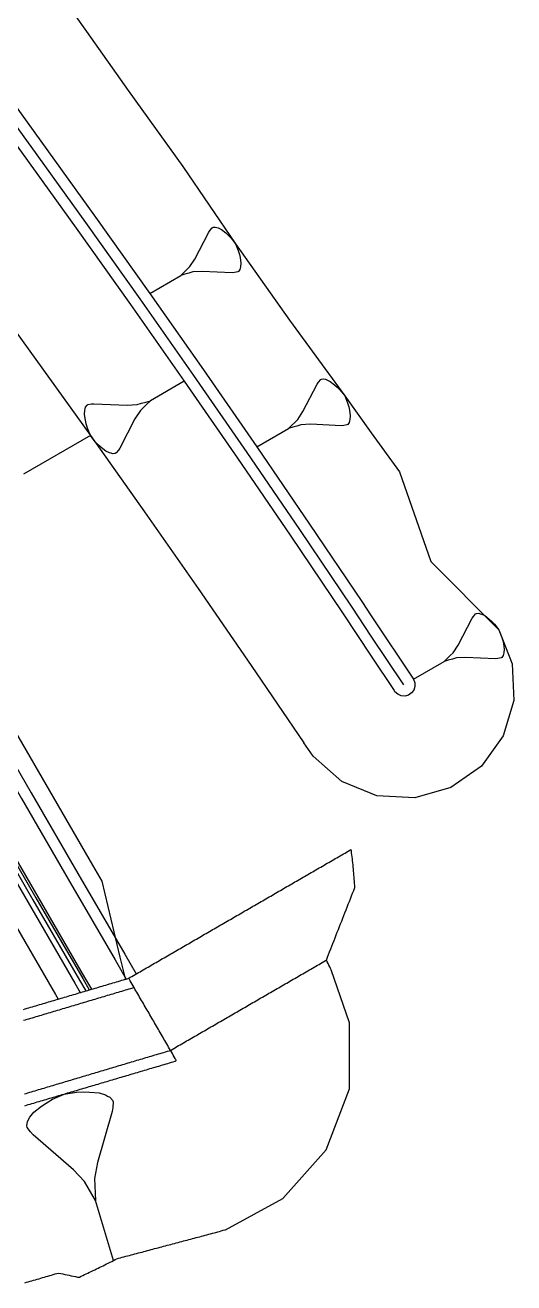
# Model space of a CAD drawing. Extents: x 385876 to 386141, y 802931 to 803234.
# Drawn here: x 385981.4 to 386007.6, y 802932.9 to 803000.3 of the extents above; entities that cross this region are included whole.
import ezdxf

# ---------------------------------------------------------------- set-up
doc = ezdxf.new("R2010")
doc.units = 0
doc.layers.get('0').update_dxf_attribs({"linetype": 'CONTINUOUS'})

msp = doc.modelspace()

# ---------------------------------------------------------------- linework, layer by layer
at = {"color": 7}
for p, q in [((385991.4699, 802989.4659), (385991.5172, 802989.4934)), ((385991.5172, 802989.4934), (385991.6393, 802989.5009)), ((385991.6393, 802989.5009), (385991.7141, 802989.481)), ((385990.5436, 802987.7907), (385991.2881, 802989.2341)), ((385991.2881, 802989.2341), (385991.3553, 802989.3363)), ((385991.3553, 802989.3363), (385991.4699, 802989.4659)), ((385991.7141, 802989.481), (385991.7889, 802989.4611)), ((385991.7889, 802989.4611), (385991.9659, 802989.374)), ((385991.9659, 802989.374), (385992.1977, 802989.1921)), ((385992.1977, 802989.1921), (385992.3274, 802989.0776)), ((385992.3274, 802989.0776), (385992.4845, 802988.9156)), ((385992.4845, 802988.9156), (385992.7239, 802988.6117)), ((385992.7239, 802988.6117), (385992.8686, 802988.2529)), ((385992.8686, 802988.2529), (385992.931, 802988.0361)), ((385990.2746, 802987.3818), (385990.5436, 802987.7907)), ((385992.931, 802988.0361), (385992.966, 802987.8666)), ((385992.966, 802987.8666), (385993.0085, 802987.5751)), ((385993.0085, 802987.5751), (385992.9961, 802987.3782)), ((385988.132, 802985.9502), (385989.7889, 802986.9106)), ((385989.7889, 802986.9106), (385989.9508, 802987.0677)), ((385990.0057, 802986.973), (385989.7889, 802986.9106)), ((385989.9508, 802987.0677), (385990.1127, 802987.2247)), ((385990.2225, 802987.0354), (385990.0057, 802986.973)), ((385990.1127, 802987.2247), (385990.2746, 802987.3818)), ((385990.4392, 802987.0978), (385990.2225, 802987.0354)), ((385990.9277, 802987.1279), (385990.4392, 802987.0978)), ((385992.5502, 802987.0565), (385990.9277, 802987.1279)), ((385992.6723, 802987.064), (385992.5502, 802987.0565)), ((385992.8418, 802987.099), (385992.6723, 802987.064)), ((385992.8891, 802987.1264), (385992.8418, 802987.099)), ((385992.9563, 802987.2286), (385992.8891, 802987.1264)), ((385992.9762, 802987.3034), (385992.9563, 802987.2286)), ((385992.9961, 802987.3782), (385992.9762, 802987.3034)), ((385989.9737, 802981.2385), (385988.1583, 802980.1863)), ((385996.339, 802979.6029), (385997.1028, 802981.0838)), ((385997.1028, 802981.0838), (385997.1718, 802981.1887)), ((385997.1718, 802981.1887), (385997.2893, 802981.3217)), ((385997.2893, 802981.3217), (385997.3379, 802981.3498)), ((385997.3379, 802981.3498), (385997.4632, 802981.3576)), ((385997.4632, 802981.3576), (385997.5399, 802981.3371)), ((385997.5399, 802981.3371), (385997.6166, 802981.3167)), ((385997.6166, 802981.3167), (385997.7982, 802981.2273)), ((385997.7982, 802981.2273), (385998.0361, 802981.0408)), ((385998.0361, 802981.0408), (385998.1691, 802980.9232)), ((385998.1691, 802980.9232), (385998.3303, 802980.7571)), ((385998.3303, 802980.7571), (385998.5759, 802980.4453)), ((385987.4457, 802979.9812), (385987.6833, 802980.0496)), ((385987.6833, 802980.0496), (385987.9208, 802980.118)), ((385987.9208, 802980.118), (385988.1583, 802980.1863)), ((385988.1583, 802980.1863), (385987.9809, 802980.0142)), ((385998.5759, 802980.4453), (385998.7244, 802980.0771)), ((385998.7244, 802980.0771), (385998.7884, 802979.8547)), ((385984.6307, 802979.4583), (385984.6442, 802979.674)), ((385984.6773, 802979.1388), (385984.6307, 802979.4583)), ((385984.6442, 802979.674), (385984.6661, 802979.7559)), ((385984.6661, 802979.7559), (385984.6879, 802979.8379)), ((385984.6879, 802979.8379), (385984.7615, 802979.9499)), ((385984.7615, 802979.9499), (385984.8134, 802979.9799)), ((385984.8134, 802979.9799), (385984.9991, 802980.0182)), ((385984.9991, 802980.0182), (385985.1329, 802980.0265)), ((385985.1329, 802980.0265), (385986.9105, 802979.9482)), ((385986.9105, 802979.9482), (385987.4457, 802979.9812)), ((385987.6261, 802979.67), (385987.3314, 802979.222)), ((385987.8035, 802979.8421), (385987.6261, 802979.67)), ((385987.9809, 802980.0142), (385987.8035, 802979.8421)), ((385996.063, 802979.1834), (385996.339, 802979.6029)), ((385998.7884, 802979.8547), (385998.8243, 802979.6808)), ((385998.8243, 802979.6808), (385998.8679, 802979.3817)), ((385998.8679, 802979.3817), (385998.8552, 802979.1797)), ((385984.7156, 802978.9531), (385984.6773, 802979.1388)), ((385984.784, 802978.7156), (385984.7156, 802978.9531)), ((385984.9425, 802978.3225), (385984.784, 802978.7156)), ((385987.3314, 802979.222), (385986.5157, 802977.6406)), ((385993.8647, 802977.7147), (385995.5646, 802978.6999)), ((385995.5646, 802978.6999), (385995.7308, 802978.8611)), ((385995.7871, 802978.764), (385995.5646, 802978.6999)), ((385995.7308, 802978.8611), (385995.8969, 802979.0223)), ((385996.0095, 802978.828), (385995.7871, 802978.764)), ((385995.8969, 802979.0223), (385996.063, 802979.1834)), ((385996.2319, 802978.892), (385996.0095, 802978.828)), ((385996.7331, 802978.923), (385996.2319, 802978.892)), ((385998.3977, 802978.8496), (385996.7331, 802978.923)), ((385998.523, 802978.8574), (385998.3977, 802978.8496)), ((385998.6968, 802978.8932), (385998.523, 802978.8574)), ((385998.7454, 802978.9214), (385998.6968, 802978.8932)), ((385998.8144, 802979.0263), (385998.7454, 802978.9214)), ((385998.8348, 802979.103), (385998.8144, 802979.0263)), ((385998.8552, 802979.1797), (385998.8348, 802979.103)), ((385984.9425, 802978.3225), (385981.3635, 802976.2481)), ((385985.2049, 802977.9895), (385984.9425, 802978.3225)), ((385985.377, 802977.8121), (385985.2049, 802977.9895)), ((385985.519, 802977.6865), (385985.377, 802977.8121)), ((385985.7731, 802977.4873), (385985.519, 802977.6865)), ((385985.967, 802977.3918), (385985.7731, 802977.4873)), ((385986.0489, 802977.37), (385985.967, 802977.3918)), ((385986.1308, 802977.3482), (385986.0489, 802977.37)), ((385986.2646, 802977.3565), (385986.1308, 802977.3482)), ((385986.3165, 802977.3866), (385986.2646, 802977.3565)), ((385986.4421, 802977.5286), (385986.3165, 802977.3866)), ((385986.5157, 802977.6406), (385986.4421, 802977.5286)), ((386005.4081, 802968.5182), (386005.4752, 802968.6201)), ((386005.4752, 802968.6201), (386005.5894, 802968.7494)), ((386005.5894, 802968.7494), (386005.6366, 802968.7768)), ((386005.6366, 802968.7768), (386005.7584, 802968.7843)), ((386005.7584, 802968.7843), (386005.833, 802968.7645)), ((386005.833, 802968.7645), (386005.9075, 802968.7446)), ((386005.9075, 802968.7446), (386006.084, 802968.6577)), ((386006.084, 802968.6577), (386006.3152, 802968.4764)), ((386004.6658, 802967.079), (386005.4081, 802968.5182)), ((386006.3152, 802968.4764), (386006.4445, 802968.3622)), ((386006.4445, 802968.3622), (386006.6011, 802968.2007)), ((386006.6011, 802968.2007), (386006.8399, 802967.8976)), ((386001.742, 802964.9429), (386000, 802967.5653)), ((386006.8399, 802967.8976), (386006.9842, 802967.5399)), ((386006.9842, 802967.5399), (386007.0464, 802967.3237)), ((386007.0464, 802967.3237), (386007.0813, 802967.1547)), ((386004.2361, 802966.5146), (386004.3976, 802966.6713)), ((386004.3976, 802966.6713), (386004.6658, 802967.079)), ((386007.0915, 802966.5931), (386007.0716, 802966.5185)), ((386007.0813, 802967.1547), (386007.1237, 802966.864)), ((386007.1113, 802966.6676), (386007.0915, 802966.5931)), ((386007.1237, 802966.864), (386007.1113, 802966.6676)), ((386000, 802966.4829), (386001.2228, 802964.642)), ((386002.2611, 802965.2438), (386003.9132, 802966.2014)), ((386003.9132, 802966.2014), (386004.0747, 802966.358)), ((386004.1294, 802966.2636), (386003.9132, 802966.2014)), ((386004.0747, 802966.358), (386004.2361, 802966.5146)), ((386004.3456, 802966.3258), (386004.1294, 802966.2636)), ((386004.5617, 802966.3881), (386004.3456, 802966.3258)), ((386005.0488, 802966.4181), (386004.5617, 802966.3881)), ((386006.6667, 802966.3468), (386005.0488, 802966.4181)), ((386006.7884, 802966.3544), (386006.6667, 802966.3468)), ((386006.9574, 802966.3892), (386006.7884, 802966.3544)), ((386007.0046, 802966.4166), (386006.9574, 802966.3892)), ((386007.0716, 802966.5185), (386007.0046, 802966.4166)), ((385982.9152, 802942.7091), (385983.5325, 802942.9919)), ((385983.5325, 802942.9919), (385984.2043, 802943.0906)), ((385984.2043, 802943.0906), (385984.5998, 802943.1075)), ((385984.5998, 802943.1075), (385984.9033, 802943.0972)), ((385984.9033, 802943.0972), (385985.4182, 802943.0493)), ((385985.4182, 802943.0493), (385985.7489, 802942.9469)), ((385985.7489, 802942.9469), (385985.8682, 802942.8821)), ((385981.9193, 802942.0137), (385982.3252, 802942.3342)), ((385982.3252, 802942.3342), (385982.5742, 802942.508)), ((385982.5742, 802942.508), (385982.9152, 802942.7091)), ((385985.8682, 802942.8821), (385985.9876, 802942.8173)), ((385985.9876, 802942.8173), (385986.1342, 802942.6604)), ((385986.1511, 802942.2648), (385986.1135, 802942.0534)), ((385986.1342, 802942.6604), (385986.1614, 802942.5683)), ((385986.1614, 802942.5683), (385986.1511, 802942.2648)), ((385981.5679, 802941.5092), (385981.6328, 802941.6285)), ((385981.6328, 802941.6285), (385981.6976, 802941.7478)), ((385981.6976, 802941.7478), (385981.9193, 802942.0137)), ((385986.1135, 802942.0534), (385985.3216, 802939.3155)), ((385981.5304, 802941.2978), (385981.5679, 802941.5092)), ((385981.5576, 802941.2057), (385981.5304, 802941.2978)), ((385981.7315, 802940.9567), (385981.5576, 802941.2057)), ((385981.878, 802940.7998), (385981.7315, 802940.9567)), ((385984.0326, 802938.934), (385981.878, 802940.7998)), ((385984.6189, 802938.3064), (385984.0326, 802938.934)), ((385985.3216, 802939.3155), (385985.1713, 802938.4699)), ((385984.82, 802937.9653), (385984.6189, 802938.3064)), ((385985.1713, 802938.4699), (385985.1883, 802938.0743)), ((385985.021, 802937.6243), (385984.82, 802937.9653)), ((385985.2221, 802937.2832), (385985.021, 802937.6243)), ((385985.1883, 802938.0743), (385985.2052, 802937.6788)), ((385985.2052, 802937.6788), (385985.2221, 802937.2832)), ((385986.176, 802934.0606), (385985.2221, 802937.2832))]:
    msp.add_line(p, q, dxfattribs=at)
at = {"color": 1}
for p, q in [((386000, 802968.6476), (386002.2611, 802965.2438)), ((385993.5596, 802965.9795), (385996.3778, 802961.8338))]:
    msp.add_line(p, q, dxfattribs=at)
at = {"color": 7, "linetype": 'CONTINUOUS'}
for points in [[(385960.383, 803033.5208), (385961.9637, 803031.216), (385963.1943, 803029.2877), (385965.7819, 803025.0083), (385968.519, 803020.8156), (385969.3573, 803020.1926), (385972.5231, 803017.3573), (385975.3476, 803013.2152), (385978.2403, 803009.1127), (385981.1984, 803005.0481), (385984.0746, 803000.936), (385984.7331, 803000)], [(385953.1284, 803000), (385955.4895, 802995.9263), (385957.9968, 802991.6004), (385960.5041, 802987.2745), (385963.0114, 802982.9486), (385965.5187, 802978.6227), (385968.026, 802974.2968), (385970.5333, 802969.9709), (385973.0406, 802965.645), (385975.5479, 802961.3191), (385978.0552, 802956.9932), (385980.5625, 802952.6673), (385983.0698, 802948.3413), (385983.218, 802948.0858)], [(385954.5154, 803000), (385956.5277, 802996.528), (385959.035, 802992.2021), (385961.5423, 802987.8762), (385964.0496, 802983.5503), (385966.5569, 802979.2244), (385969.0642, 802974.8985), (385971.5715, 802970.5726), (385974.0788, 802966.2467), (385976.5861, 802961.9208), (385979.0934, 802957.5949), (385981.6007, 802953.269), (385984.108, 802948.9431), (385984.4019, 802948.4362)], [(385955.0817, 803000), (385956.9517, 802996.7737), (385959.459, 802992.4478), (385961.9663, 802988.1219), (385964.4736, 802983.796), (385966.9809, 802979.4701), (385969.4882, 802975.1442), (385971.9955, 802970.8183), (385974.5028, 802966.4924), (385977.0101, 802962.1665), (385979.5174, 802957.8406), (385982.0247, 802953.5147), (385984.532, 802949.1888), (385984.8853, 802948.5792)], [(385955.2089, 803000), (385957.0468, 802996.8289), (385959.5541, 802992.503), (385962.0614, 802988.1771), (385964.5687, 802983.8512), (385967.076, 802979.5253), (385969.5833, 802975.1994), (385972.0906, 802970.8735), (385974.5979, 802966.5476), (385977.1052, 802962.2217), (385979.6125, 802957.8958), (385982.1198, 802953.5699), (385984.6272, 802949.244), (385984.9938, 802948.6114)], [(385959.1271, 803000), (385959.9798, 802998.5289), (385962.4871, 802994.203), (385964.9944, 802989.8771), (385967.5017, 802985.5512), (385970.009, 802981.2252), (385972.5163, 802976.8993), (385975.0236, 802972.5734), (385977.5309, 802968.2475), (385980.0382, 802963.9216), (385982.5455, 802959.5957), (385985.0528, 802955.2698), (385985.5543, 802954.4047), (385986.5219, 802950.3422), (385986.7638, 802949.3266), (385986.8321, 802949.1554)], [(385968.9551, 803000), (385970.0402, 802998.5807), (385973.0747, 802994.5604), (385976.0822, 802990.5244), (385979.0627, 802986.4728), (385982.0161, 802982.4055), (385984.9425, 802978.3225), (385987.8419, 802974.2238), (385990.7143, 802970.1095), (385993.5596, 802965.9795)], [(385976.5085, 803000), (385978.2919, 802997.5843), (385981.2529, 802993.5214), (385984.1869, 802989.4428), (385987.0938, 802985.3485), (385989.9737, 802981.2385), (385992.8265, 802977.1129), (385995.6523, 802972.9716), (385998.4511, 802968.8147), (386000, 802966.4829)], [(386000, 802967.5653), (385998.9702, 802969.1155), (385996.1714, 802973.2725), (385993.3456, 802977.4138), (385990.4928, 802981.5394), (385987.6129, 802985.6494), (385984.706, 802989.7436), (385981.772, 802993.8223), (385978.811, 802997.8852), (385977.2497, 803000)], [(385984.7331, 803000), (385986.9628, 802996.8308), (385989.8961, 802992.7518), (385992.7239, 802988.6117), (385995.6093, 802984.505), (385998.5759, 802980.4453), (386000, 802978.4699)], [(386000, 802978.4699), (386001.5144, 802976.3693), (386003.1946, 802971.564), (386006.8399, 802967.8976)], [(385981.4202, 802932.8633), (385981.5162, 802932.8913), (385981.6122, 802932.9193), (385981.7082, 802932.9474), (385981.8042, 802932.9754), (385981.9002, 802933.0034), (385981.9962, 802933.0315), (385982.0921, 802933.0595), (385982.1881, 802933.0875), (385982.2841, 802933.1156), (385982.3801, 802933.1436), (385982.4761, 802933.1716), (385982.5721, 802933.1997), (385982.6681, 802933.2277), (385982.7641, 802933.2557), (385982.8601, 802933.2838), (385982.9561, 802933.3118), (385983.0521, 802933.3398), (385983.1481, 802933.3679), (385983.2465, 802933.3876), (385983.3579, 802933.3635), (385983.4693, 802933.3395), (385983.5807, 802933.3154), (385983.6921, 802933.2914), (385983.8035, 802933.2673), (385983.915, 802933.2432), (385984.0264, 802933.2192), (385984.1378, 802933.1951), (385984.2492, 802933.1711), (385984.3528, 802933.1732), (385984.4442, 802933.2169), (385984.5356, 802933.2605), (385984.6269, 802933.3041), (385984.7183, 802933.3478), (385984.8097, 802933.3914), (385984.9011, 802933.435), (385984.9924, 802933.4787), (385985.0838, 802933.5223), (385985.1752, 802933.5659), (385985.2666, 802933.6096), (385985.3579, 802933.6532), (385985.4493, 802933.6968), (385985.5407, 802933.7405), (385985.6321, 802933.7841), (385985.7231, 802933.829), (385985.8136, 802933.8753), (385985.9042, 802933.9216), (385985.9948, 802933.968), (385986.0854, 802934.0143), (385986.176, 802934.0606), (385986.2665, 802934.1069), (385986.3571, 802934.1532), (385986.4523, 802934.1839), (385986.549, 802934.2095), (385986.6457, 802934.2352), (385986.7424, 802934.2609), (385986.8391, 802934.2866), (385986.9358, 802934.3123), (385987.0324, 802934.338), (385987.1291, 802934.3637), (385987.2258, 802934.3894), (385987.3225, 802934.4151), (385987.4192, 802934.4408), (385987.5159, 802934.4665), (385987.6125, 802934.4922), (385987.7092, 802934.5178), (385987.8059, 802934.5435), (385987.9026, 802934.5692), (385987.9993, 802934.5949), (385988.096, 802934.6206), (385988.1926, 802934.6463), (385988.2893, 802934.672), (385988.386, 802934.6977), (385988.4827, 802934.7234), (385988.5794, 802934.7491), (385988.6761, 802934.7748), (385988.7727, 802934.8005), (385988.8694, 802934.8261), (385988.9661, 802934.8518), (385989.0628, 802934.8775), (385989.1595, 802934.9032), (385989.2562, 802934.9289), (385989.3529, 802934.9546), (385989.4495, 802934.9803), (385989.5462, 802935.006), (385989.6429, 802935.0317), (385989.7396, 802935.0574), (385989.8363, 802935.0831), (385989.933, 802935.1088), (385990.0296, 802935.1344), (385990.1263, 802935.1601), (385990.223, 802935.1858), (385990.3197, 802935.2115), (385990.4164, 802935.2372), (385990.5131, 802935.2629), (385990.6097, 802935.2886), (385990.7064, 802935.3143), (385990.8031, 802935.34), (385990.8998, 802935.3657), (385990.9965, 802935.3914), (385991.0932, 802935.4171), (385991.1899, 802935.4427), (385991.2865, 802935.4684), (385991.3832, 802935.4941), (385991.4799, 802935.5198), (385991.5766, 802935.5455), (385991.6729, 802935.5725), (385991.7691, 802935.5997), (385991.8654, 802935.6269), (385991.9616, 802935.6541), (385992.0578, 802935.6813), (385992.1541, 802935.7085), (385992.1784, 802935.7154), (385995.2658, 802937.3839), (385997.5871, 802939.9994), (385998.8319, 802943.28), (385998.8257, 802946.8141), (385997.8581, 802949.6582), (385997.8197, 802949.7334), (385997.7741, 802949.8226), (385997.7285, 802949.9117), (385997.683, 802950.0009), (385997.6374, 802950.0901), (385997.592, 802950.1793), (385997.6506, 802950.3289), (385997.7093, 802950.4785), (385997.768, 802950.6281), (385997.8266, 802950.7777), (385997.8853, 802950.9272), (385997.944, 802951.0768), (385998.0026, 802951.2264), (385998.0613, 802951.376), (385998.12, 802951.5256), (385998.1786, 802951.6752), (385998.2373, 802951.8248), (385998.296, 802951.9743), (385998.3546, 802952.1239), (385998.4133, 802952.2735), (385998.472, 802952.4231), (385998.5306, 802952.5727), (385998.5893, 802952.7223), (385998.648, 802952.8719), (385998.7066, 802953.0215), (385998.7653, 802953.171), (385998.824, 802953.3206), (385998.8826, 802953.4702), (385998.9413, 802953.6198), (385999, 802953.7694), (385999.0586, 802953.919), (385999.1173, 802954.0686), (385999.1109, 802954.1804), (385999.104, 802954.292), (385999.0966, 802954.4033), (385999.0887, 802954.5143), (385999.0804, 802954.6251), (385999.0716, 802954.7356), (385999.0623, 802954.8458), (385999.0526, 802954.9557), (385999.0424, 802955.0654), (385999.0318, 802955.1748), (385999.0207, 802955.284), (385999.0093, 802955.3929), (385998.9974, 802955.5016), (385998.9851, 802955.6101), (385998.9724, 802955.7183), (385998.9593, 802955.8263), (385998.9458, 802955.9341), (385998.9319, 802956.0416), (385998.9221, 802956.1162)], [(385986.9966, 802949.2041), (385987.0831, 802949.2543), (385987.1696, 802949.3044), (385987.2561, 802949.3546), (385987.3427, 802949.4047), (385987.4292, 802949.4549), (385987.5157, 802949.505), (385987.6022, 802949.5552), (385987.6888, 802949.6053), (385987.7753, 802949.6555), (385987.8618, 802949.7056), (385987.9483, 802949.7558), (385988.0349, 802949.8059), (385988.1214, 802949.8561), (385988.2079, 802949.9062), (385988.2944, 802949.9564), (385988.381, 802950.0065), (385988.4675, 802950.0567), (385988.554, 802950.1068), (385988.6405, 802950.157), (385988.7271, 802950.2071), (385988.8136, 802950.2573), (385988.9001, 802950.3074), (385988.9866, 802950.3576), (385989.0732, 802950.4077), (385989.1597, 802950.4579), (385989.2462, 802950.508), (385989.3327, 802950.5582), (385989.4193, 802950.6083), (385989.5058, 802950.6585), (385989.5923, 802950.7086), (385989.6788, 802950.7588), (385989.7654, 802950.8089), (385989.8519, 802950.8591), (385989.9384, 802950.9092), (385990.0249, 802950.9594), (385990.1114, 802951.0095), (385990.198, 802951.0597), (385990.2845, 802951.1098), (385990.371, 802951.16), (385990.4575, 802951.2101), (385990.5441, 802951.2603), (385990.6306, 802951.3104), (385990.7171, 802951.3606), (385990.8036, 802951.4107), (385990.8902, 802951.4609), (385990.9767, 802951.511), (385991.0632, 802951.5612), (385991.1497, 802951.6113), (385991.2363, 802951.6615), (385991.3228, 802951.7116), (385991.4093, 802951.7618), (385991.4958, 802951.8119), (385991.5824, 802951.8621), (385991.6689, 802951.9122), (385991.7554, 802951.9624), (385991.8419, 802952.0125), (385991.9285, 802952.0627), (385992.015, 802952.1128), (385992.1015, 802952.163), (385992.188, 802952.2131), (385992.2746, 802952.2633), (385992.3611, 802952.3134), (385992.4476, 802952.3636), (385992.5341, 802952.4137), (385992.6207, 802952.4639), (385992.7072, 802952.514), (385992.7937, 802952.5642), (385992.8802, 802952.6143), (385992.9668, 802952.6645), (385993.0533, 802952.7146), (385993.1398, 802952.7648), (385993.2263, 802952.8149), (385993.3128, 802952.8651), (385993.3994, 802952.9152), (385993.4859, 802952.9654), (385993.5724, 802953.0155), (385993.6589, 802953.0657), (385993.7455, 802953.1158), (385993.832, 802953.166), (385993.9185, 802953.2161), (385994.005, 802953.2663), (385994.0916, 802953.3164), (385994.1781, 802953.3666), (385994.2646, 802953.4167), (385994.3511, 802953.4669), (385994.4377, 802953.517), (385994.5242, 802953.5672), (385994.6107, 802953.6173), (385994.6972, 802953.6675), (385994.7838, 802953.7176), (385994.8703, 802953.7678), (385994.9568, 802953.8179), (385995.0433, 802953.8681), (385995.1299, 802953.9182), (385995.2164, 802953.9684), (385995.3029, 802954.0185), (385995.3894, 802954.0687), (385995.476, 802954.1188), (385995.5625, 802954.169), (385995.649, 802954.2191), (385995.7355, 802954.2693), (385995.8221, 802954.3194), (385995.9086, 802954.3696), (385995.9951, 802954.4197), (385996.0816, 802954.4699), (385996.1682, 802954.52), (385996.2547, 802954.5702), (385996.3412, 802954.6203), (385996.4277, 802954.6705), (385996.5142, 802954.7206), (385996.6008, 802954.7708), (385996.6873, 802954.8209), (385996.7738, 802954.8711), (385996.8603, 802954.9212), (385996.9469, 802954.9714), (385997.0334, 802955.0215), (385997.1199, 802955.0717), (385997.2064, 802955.1218), (385997.293, 802955.172), (385997.3795, 802955.2221), (385997.466, 802955.2723), (385997.5525, 802955.3224), (385997.6391, 802955.3725), (385997.7256, 802955.4227), (385997.8121, 802955.4728), (385997.8986, 802955.523), (385997.9852, 802955.5731), (385998.0717, 802955.6233), (385998.1582, 802955.6734), (385998.2447, 802955.7236), (385998.3313, 802955.7737), (385998.4178, 802955.8239), (385998.5043, 802955.874), (385998.5908, 802955.9242), (385998.6774, 802955.9743), (385998.7639, 802956.0245), (385998.8504, 802956.0746), (385998.9221, 802956.1162)], [(385989.2378, 802945.3372), (385989.3244, 802945.3874), (385989.4109, 802945.4376), (385989.4974, 802945.4877), (385989.5839, 802945.5379), (385989.6705, 802945.588), (385989.757, 802945.6382), (385989.8435, 802945.6883), (385989.93, 802945.7385), (385990.0166, 802945.7886), (385990.1031, 802945.8388), (385990.1896, 802945.8889), (385990.2762, 802945.9391), (385990.3627, 802945.9892), (385990.4492, 802946.0394), (385990.5357, 802946.0895), (385990.6223, 802946.1397), (385990.7088, 802946.1898), (385990.7953, 802946.24), (385990.8818, 802946.2901), (385990.9684, 802946.3403), (385991.0549, 802946.3904), (385991.1414, 802946.4406), (385991.228, 802946.4907), (385991.3145, 802946.5409), (385991.401, 802946.591), (385991.4875, 802946.6412), (385991.5741, 802946.6913), (385991.6606, 802946.7415), (385991.7471, 802946.7916), (385991.8336, 802946.8418), (385991.9202, 802946.8919), (385992.0067, 802946.9421), (385992.0932, 802946.9922), (385992.1797, 802947.0424), (385992.2663, 802947.0925), (385992.3528, 802947.1427), (385992.4393, 802947.1928), (385992.5259, 802947.243), (385992.6124, 802947.2931), (385992.6989, 802947.3433), (385992.7854, 802947.3934), (385992.872, 802947.4436), (385992.9585, 802947.4938), (385993.045, 802947.5439), (385993.1315, 802947.5941), (385993.2181, 802947.6442), (385993.3046, 802947.6944), (385993.3911, 802947.7445), (385993.4777, 802947.7947), (385993.5642, 802947.8448), (385993.6507, 802947.895), (385993.7372, 802947.9451), (385993.8238, 802947.9953), (385993.9103, 802948.0454), (385993.9968, 802948.0956), (385994.0833, 802948.1457), (385994.1699, 802948.1959), (385994.2564, 802948.246), (385994.3429, 802948.2962), (385994.4295, 802948.3463), (385994.516, 802948.3965), (385994.6025, 802948.4466), (385994.689, 802948.4968), (385994.7756, 802948.5469), (385994.8621, 802948.5971), (385994.9486, 802948.6472), (385995.0351, 802948.6974), (385995.1217, 802948.7475), (385995.2082, 802948.7977), (385995.2947, 802948.8478), (385995.3812, 802948.898), (385995.4678, 802948.9481), (385995.5543, 802948.9983), (385995.6408, 802949.0484), (385995.7274, 802949.0986), (385995.8139, 802949.1487), (385995.9004, 802949.1989), (385995.9869, 802949.249), (385996.0735, 802949.2992), (385996.16, 802949.3493), (385996.2465, 802949.3995), (385996.333, 802949.4497), (385996.4196, 802949.4998), (385996.5061, 802949.55), (385996.5926, 802949.6001), (385996.6792, 802949.6503), (385996.7657, 802949.7004), (385996.8522, 802949.7506), (385996.9387, 802949.8007), (385997.0253, 802949.8509), (385997.1118, 802949.901), (385997.1983, 802949.9512), (385997.2848, 802950.0013), (385997.3714, 802950.0515), (385997.4579, 802950.1016), (385997.5444, 802950.1518), (385997.592, 802950.1793)], [(385981.3556, 802947.5345), (385981.4515, 802947.5629), (385981.5474, 802947.5913), (385981.6433, 802947.6197), (385981.7392, 802947.6481), (385981.8351, 802947.6765), (385981.931, 802947.7048), (385982.0268, 802947.7332), (385982.1227, 802947.7616), (385982.2186, 802947.79), (385982.3145, 802947.8184), (385982.4104, 802947.8467), (385982.5063, 802947.8751), (385982.6022, 802947.9035), (385982.6981, 802947.9319), (385982.794, 802947.9603), (385982.8899, 802947.9887), (385982.9858, 802948.017), (385983.0817, 802948.0454), (385983.1776, 802948.0738), (385983.218, 802948.0858), (385983.2735, 802948.1022), (385983.3694, 802948.1306), (385983.4653, 802948.159), (385983.5612, 802948.1873), (385983.6571, 802948.2157), (385983.7529, 802948.2441), (385983.8488, 802948.2725), (385983.9447, 802948.3009), (385984.0406, 802948.3292), (385984.1365, 802948.3576), (385984.2324, 802948.386), (385984.3283, 802948.4144), (385984.4019, 802948.4362), (385984.4242, 802948.4428), (385984.5201, 802948.4712), (385984.616, 802948.4995), (385984.6978, 802948.5238), (385984.7119, 802948.5279), (385984.8078, 802948.5563), (385984.8853, 802948.5792), (385984.9037, 802948.5847), (385984.9938, 802948.6114), (385984.9996, 802948.6131), (385985.0955, 802948.6415), (385985.1914, 802948.6698), (385985.2873, 802948.6982), (385985.3832, 802948.7266), (385985.479, 802948.755), (385985.5749, 802948.7834), (385985.6708, 802948.8118), (385985.7667, 802948.8401), (385985.8626, 802948.8685), (385985.9585, 802948.8969), (385986.0544, 802948.9253), (385986.1503, 802948.9537), (385986.2462, 802948.982), (385986.3421, 802949.0104), (385986.438, 802949.0388), (385986.5339, 802949.0672), (385986.6298, 802949.0956), (385986.7257, 802949.124), (385986.8216, 802949.1523), (385986.8585, 802949.1633), (385986.9175, 802949.1807), (385986.9961, 802949.204)], [(385981.3638, 802946.9471), (385981.4596, 802946.9757), (385981.5555, 802947.0042), (385981.6513, 802947.0328), (385981.7471, 802947.0614), (385981.843, 802947.0899), (385981.9388, 802947.1185), (385982.0347, 802947.1471), (385982.1305, 802947.1757), (385982.2263, 802947.2042), (385982.3222, 802947.2328), (385982.418, 802947.2614), (385982.5139, 802947.2899), (385982.6097, 802947.3185), (385982.7055, 802947.3471), (385982.8014, 802947.3757), (385982.8972, 802947.4042), (385982.993, 802947.4328), (385983.0889, 802947.4614), (385983.1847, 802947.4899), (385983.2806, 802947.5185), (385983.3764, 802947.5471), (385983.4722, 802947.5756), (385983.5681, 802947.6042), (385983.6639, 802947.6328), (385983.7598, 802947.6614), (385983.8556, 802947.6899), (385983.9514, 802947.7185), (385984.0473, 802947.7471), (385984.1431, 802947.7756), (385984.2389, 802947.8042), (385984.3348, 802947.8328), (385984.4306, 802947.8614), (385984.5265, 802947.8899), (385984.6223, 802947.9185), (385984.7181, 802947.9471), (385984.814, 802947.9756), (385984.9098, 802948.0042), (385985.0056, 802948.0328), (385985.1015, 802948.0614), (385985.1973, 802948.0899), (385985.2932, 802948.1185), (385985.389, 802948.1471), (385985.4848, 802948.1756), (385985.5807, 802948.2042), (385985.6765, 802948.2328), (385985.7724, 802948.2614), (385985.8682, 802948.2899), (385985.964, 802948.3185), (385986.0599, 802948.3471), (385986.1557, 802948.3756), (385986.2515, 802948.4042), (385986.3474, 802948.4328), (385986.4432, 802948.4614), (385986.5391, 802948.4899), (385986.6349, 802948.5185), (385986.7307, 802948.5471), (385986.8266, 802948.5756), (385986.9224, 802948.6042), (385987.0183, 802948.6328), (385987.1141, 802948.6614), (385987.2099, 802948.6899), (385987.2821, 802948.7115)], [(385981.4027, 802943.0015), (385981.4986, 802943.03), (385981.5944, 802943.0586), (385981.6902, 802943.0872), (385981.7861, 802943.1157), (385981.8819, 802943.1443), (385981.9777, 802943.1729), (385982.0736, 802943.2015), (385982.1694, 802943.23), (385982.2653, 802943.2586), (385982.3611, 802943.2872), (385982.4569, 802943.3157), (385982.5528, 802943.3443), (385982.6486, 802943.3729), (385982.7445, 802943.4014), (385982.8403, 802943.43), (385982.9361, 802943.4586), (385983.032, 802943.4872), (385983.1278, 802943.5157), (385983.2236, 802943.5443), (385983.3195, 802943.5729), (385983.4153, 802943.6014), (385983.5112, 802943.63), (385983.607, 802943.6586), (385983.7028, 802943.6872), (385983.7987, 802943.7157), (385983.8945, 802943.7443), (385983.9904, 802943.7729), (385984.0862, 802943.8014), (385984.182, 802943.83), (385984.2779, 802943.8586), (385984.3737, 802943.8872), (385984.4695, 802943.9157), (385984.5654, 802943.9443), (385984.6612, 802943.9729), (385984.7571, 802944.0014), (385984.8529, 802944.03), (385984.9487, 802944.0586), (385985.0446, 802944.0872), (385985.1404, 802944.1157), (385985.2363, 802944.1443), (385985.3321, 802944.1729), (385985.4279, 802944.2014), (385985.5238, 802944.23), (385985.6196, 802944.2586), (385985.7154, 802944.2872), (385985.8113, 802944.3157), (385985.9071, 802944.3443), (385986.003, 802944.3729), (385986.0988, 802944.4014), (385986.1946, 802944.43), (385986.2905, 802944.4586), (385986.3863, 802944.4872), (385986.4822, 802944.5157), (385986.578, 802944.5443), (385986.6738, 802944.5729), (385986.7697, 802944.6014), (385986.8655, 802944.63), (385986.9613, 802944.6586), (385987.0572, 802944.6872), (385987.153, 802944.7157), (385987.2489, 802944.7443), (385987.3447, 802944.7729), (385987.4405, 802944.8014), (385987.5364, 802944.83), (385987.6322, 802944.8586), (385987.7281, 802944.8872), (385987.8239, 802944.9157), (385987.9197, 802944.9443), (385988.0156, 802944.9729), (385988.1114, 802945.0014), (385988.2072, 802945.03), (385988.3031, 802945.0586), (385988.3989, 802945.0872), (385988.4948, 802945.1157), (385988.5906, 802945.1443), (385988.6864, 802945.1729), (385988.7823, 802945.2014), (385988.8781, 802945.23), (385988.974, 802945.2586), (385989.0698, 802945.2872), (385989.1656, 802945.3157), (385989.2378, 802945.3372)]]:
    msp.add_lwpolyline(points, dxfattribs=at)
at = {"color": 2, "linetype": 'CONTINUOUS'}
msp.add_lwpolyline([(385954.8621, 803000), (385956.7873, 802996.6785), (385959.2946, 802992.3526), (385961.8019, 802988.0267), (385964.3092, 802983.7008), (385966.8165, 802979.3749), (385969.3238, 802975.049), (385971.8311, 802970.7231), (385974.3384, 802966.3972), (385976.8457, 802962.0712), (385979.353, 802957.7453), (385981.8603, 802953.4194), (385984.3676, 802949.0935), (385984.6978, 802948.5238)], dxfattribs=at)
at = {"color": 1, "linetype": 'CONTINUOUS'}
for points in [[(385955.2089, 803000), (385957.0468, 802996.8289), (385959.5541, 802992.503), (385962.0614, 802988.1771), (385964.5687, 802983.8512), (385967.076, 802979.5253), (385969.5833, 802975.1994), (385972.0906, 802970.8735), (385974.5979, 802966.5476), (385977.1052, 802962.2217), (385979.6125, 802957.8958), (385982.1198, 802953.5699), (385984.6272, 802949.244), (385984.9938, 802948.6114)], [(385957.3934, 803000), (385958.682, 802997.7767), (385961.1893, 802993.4508), (385963.6966, 802989.1249), (385966.2039, 802984.799), (385968.7112, 802980.4731), (385971.2185, 802976.1472), (385973.7258, 802971.8213), (385976.2331, 802967.4953), (385978.7404, 802963.1694), (385981.2477, 802958.8435), (385983.755, 802954.5176), (385986.2623, 802950.1917), (385986.8585, 802949.1633)], [(385958.0869, 803000), (385959.2011, 802998.0775), (385961.7084, 802993.7516), (385964.2157, 802989.4257), (385966.723, 802985.0998), (385969.2303, 802980.7739), (385971.7376, 802976.448), (385974.2449, 802972.1221), (385976.7522, 802967.7962), (385979.2595, 802963.4703), (385981.7668, 802959.1444), (385984.2741, 802954.8185), (385986.7815, 802950.4926), (385987.3946, 802949.4348)], [(385977.991, 803000), (385979.3301, 802998.1861), (385982.2911, 802994.1231), (385985.2251, 802990.0445), (385988.132, 802985.9502), (385991.0119, 802981.8403), (385993.8647, 802977.7147), (385996.6905, 802973.5734), (385999.4893, 802969.4164), (386000, 802968.6476)], [(386002.261, 802965.244), (386002.3309, 802965.0576), (386002.336, 802964.8586), (386002.2757, 802964.6689), (386002.1567, 802964.5093), (386001.992, 802964.3975), (386001.7997, 802964.3458), (386001.6011, 802964.3598), (386001.4181, 802964.438), (386001.2706, 802964.5718), (386001.223, 802964.642)]]:
    msp.add_lwpolyline(points, dxfattribs=at)
at = {"color": 252, "linetype": 'CONTINUOUS'}
for points in [[(386006.8391, 802967.8991), (386007.5578, 802966.0749), (386007.6404, 802964.1051), (386007.0706, 802962.2064), (386005.9045, 802960.5899), (386004.2646, 802959.4379), (386002.3277, 802958.8831), (386000.305, 802958.9932), (386000, 802959.1178)], [(386000, 802959.1178), (385998.4197, 802959.7634), (385996.8822, 802961.1153), (385996.3787, 802961.8325)]]:
    msp.add_lwpolyline(points, dxfattribs=at)
at = {"color": 3, "linetype": 'CONTINUOUS'}
msp.add_lwpolyline([(385981.4229, 802942.3675), (385981.5188, 802942.3959), (385981.6147, 802942.4243), (385981.7106, 802942.4527), (385981.8065, 802942.4811), (385981.9024, 802942.5094), (385981.9983, 802942.5378), (385982.0942, 802942.5662), (385982.1901, 802942.5946), (385982.2859, 802942.623), (385982.3818, 802942.6513), (385982.4777, 802942.6797), (385982.5736, 802942.7081), (385982.6695, 802942.7365), (385982.7654, 802942.7649), (385982.8613, 802942.7933), (385982.9572, 802942.8216), (385983.053, 802942.85), (385983.1489, 802942.8784), (385983.2448, 802942.9068), (385983.3407, 802942.9352), (385983.4366, 802942.9635), (385983.5325, 802942.9919), (385983.6284, 802943.0203), (385983.7243, 802943.0487), (385983.8202, 802943.0771), (385983.916, 802943.1054), (385984.0119, 802943.1338), (385984.1078, 802943.1622), (385984.2037, 802943.1906), (385984.2996, 802943.219), (385984.3955, 802943.2473), (385984.4914, 802943.2757), (385984.5873, 802943.3041), (385984.6831, 802943.3325), (385984.779, 802943.3609), (385984.8749, 802943.3892), (385984.9708, 802943.4176), (385985.0667, 802943.446), (385985.1626, 802943.4744), (385985.2585, 802943.5028), (385985.3544, 802943.5311), (385985.4503, 802943.5595), (385985.5461, 802943.5879), (385985.642, 802943.6163), (385985.7379, 802943.6447), (385985.8338, 802943.6731), (385985.9297, 802943.7014), (385986.0256, 802943.7298), (385986.1215, 802943.7582), (385986.2174, 802943.7866), (385986.3132, 802943.815), (385986.4091, 802943.8433), (385986.505, 802943.8717), (385986.6009, 802943.9001), (385986.6968, 802943.9285), (385986.7927, 802943.9569), (385986.8886, 802943.9852), (385986.9845, 802944.0136), (385987.0804, 802944.042), (385987.1762, 802944.0704), (385987.2721, 802944.0988), (385987.368, 802944.1271), (385987.4639, 802944.1555), (385987.5598, 802944.1839), (385987.6557, 802944.2123), (385987.7516, 802944.2407), (385987.8475, 802944.269), (385987.9433, 802944.2974), (385988.0392, 802944.3258), (385988.1351, 802944.3542), (385988.231, 802944.3826), (385988.3269, 802944.4109), (385988.4228, 802944.4393), (385988.5187, 802944.4677), (385988.6146, 802944.4961), (385988.7104, 802944.5245), (385988.8063, 802944.5529), (385988.9022, 802944.5812), (385988.9981, 802944.6096), (385989.094, 802944.638), (385989.1899, 802944.6664), (385989.2858, 802944.6948), (385989.3817, 802944.7231), (385989.4776, 802944.7515), (385989.5018, 802944.7587), (385989.5183, 802944.7672), (385989.5306, 802944.7811), (385989.5369, 802944.7986), (385989.5365, 802944.8171), (385989.5308, 802944.8317), (385989.4886, 802944.9047), (385989.4384, 802944.9912), (385989.3883, 802945.0777), (385989.3381, 802945.1642), (385989.288, 802945.2507), (385989.2378, 802945.3372), (385989.1877, 802945.4238), (385989.1375, 802945.5103), (385989.0874, 802945.5968), (385989.0372, 802945.6833), (385988.9871, 802945.7698), (385988.937, 802945.8564), (385988.8868, 802945.9429), (385988.8367, 802946.0294), (385988.7865, 802946.1159), (385988.7364, 802946.2024), (385988.6862, 802946.2889), (385988.6361, 802946.3755), (385988.5859, 802946.462), (385988.5358, 802946.5485), (385988.4856, 802946.635), (385988.4355, 802946.7215), (385988.3853, 802946.8081), (385988.3352, 802946.8946), (385988.2851, 802946.9811), (385988.2349, 802947.0676), (385988.1848, 802947.1541), (385988.1346, 802947.2406), (385988.0845, 802947.3272), (385988.0343, 802947.4137), (385987.9842, 802947.5002), (385987.934, 802947.5867), (385987.8839, 802947.6732), (385987.8337, 802947.7598), (385987.7836, 802947.8463), (385987.7334, 802947.9328), (385987.6833, 802948.0193), (385987.6332, 802948.1058), (385987.583, 802948.1923), (385987.5329, 802948.2789), (385987.4827, 802948.3654), (385987.4326, 802948.4519), (385987.3824, 802948.5384), (385987.3323, 802948.6249), (385987.2821, 802948.7115), (385987.232, 802948.798), (385987.1818, 802948.8845), (385987.1317, 802948.971), (385987.0816, 802949.0575), (385987.0314, 802949.144), (385986.9966, 802949.2041)], dxfattribs=at)

doc.saveas('drawing.dxf')
